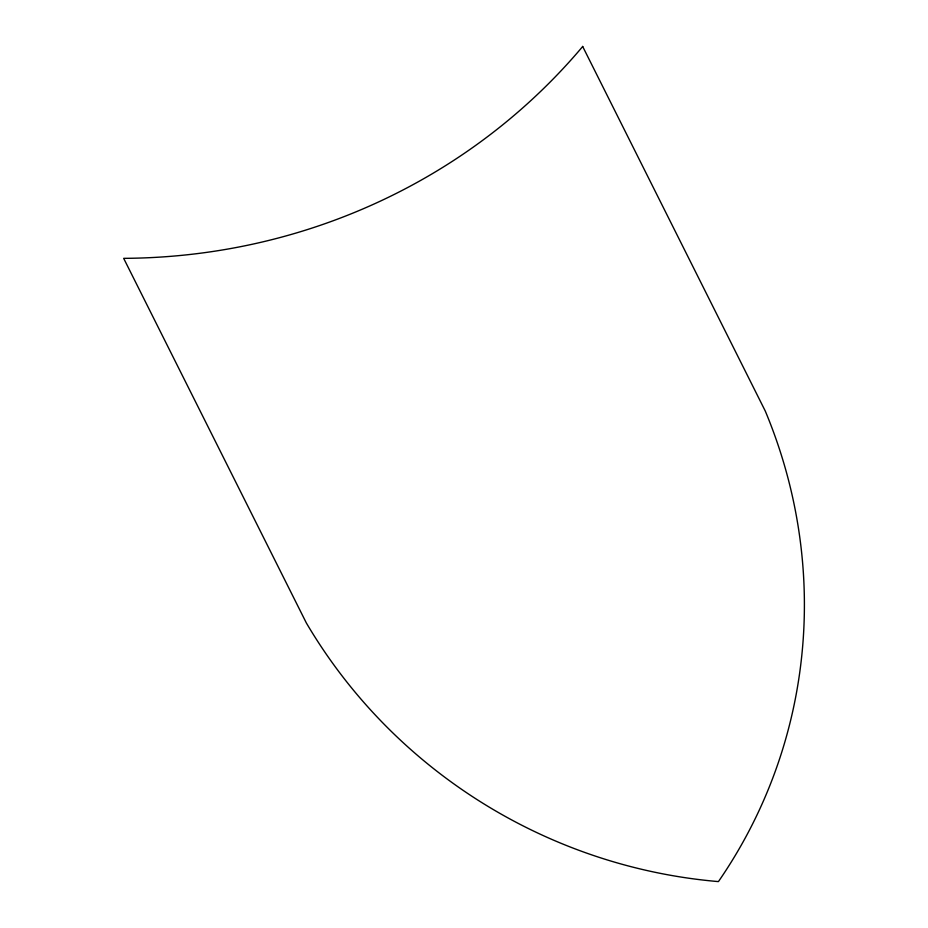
<?xml version="1.0" encoding="UTF-8"?>
<svg xmlns="http://www.w3.org/2000/svg" width="928" height="928" viewBox="0 0 928 928"><rect width="100%" height="100%" fill="white"/><g stroke="black" fill="none" stroke-linecap="round" stroke-linejoin="round"><path stroke-width="1.39" d="M582.633 46.4L765.264 411.023A517.267 500.563 26.7 0 1 718.423 881.6A517.267 500.563 26.7 0 1 306.333 622.943L123.668 258.344A619.069 599.07 26.7 0 0 582.714 46.47"/></g></svg>
